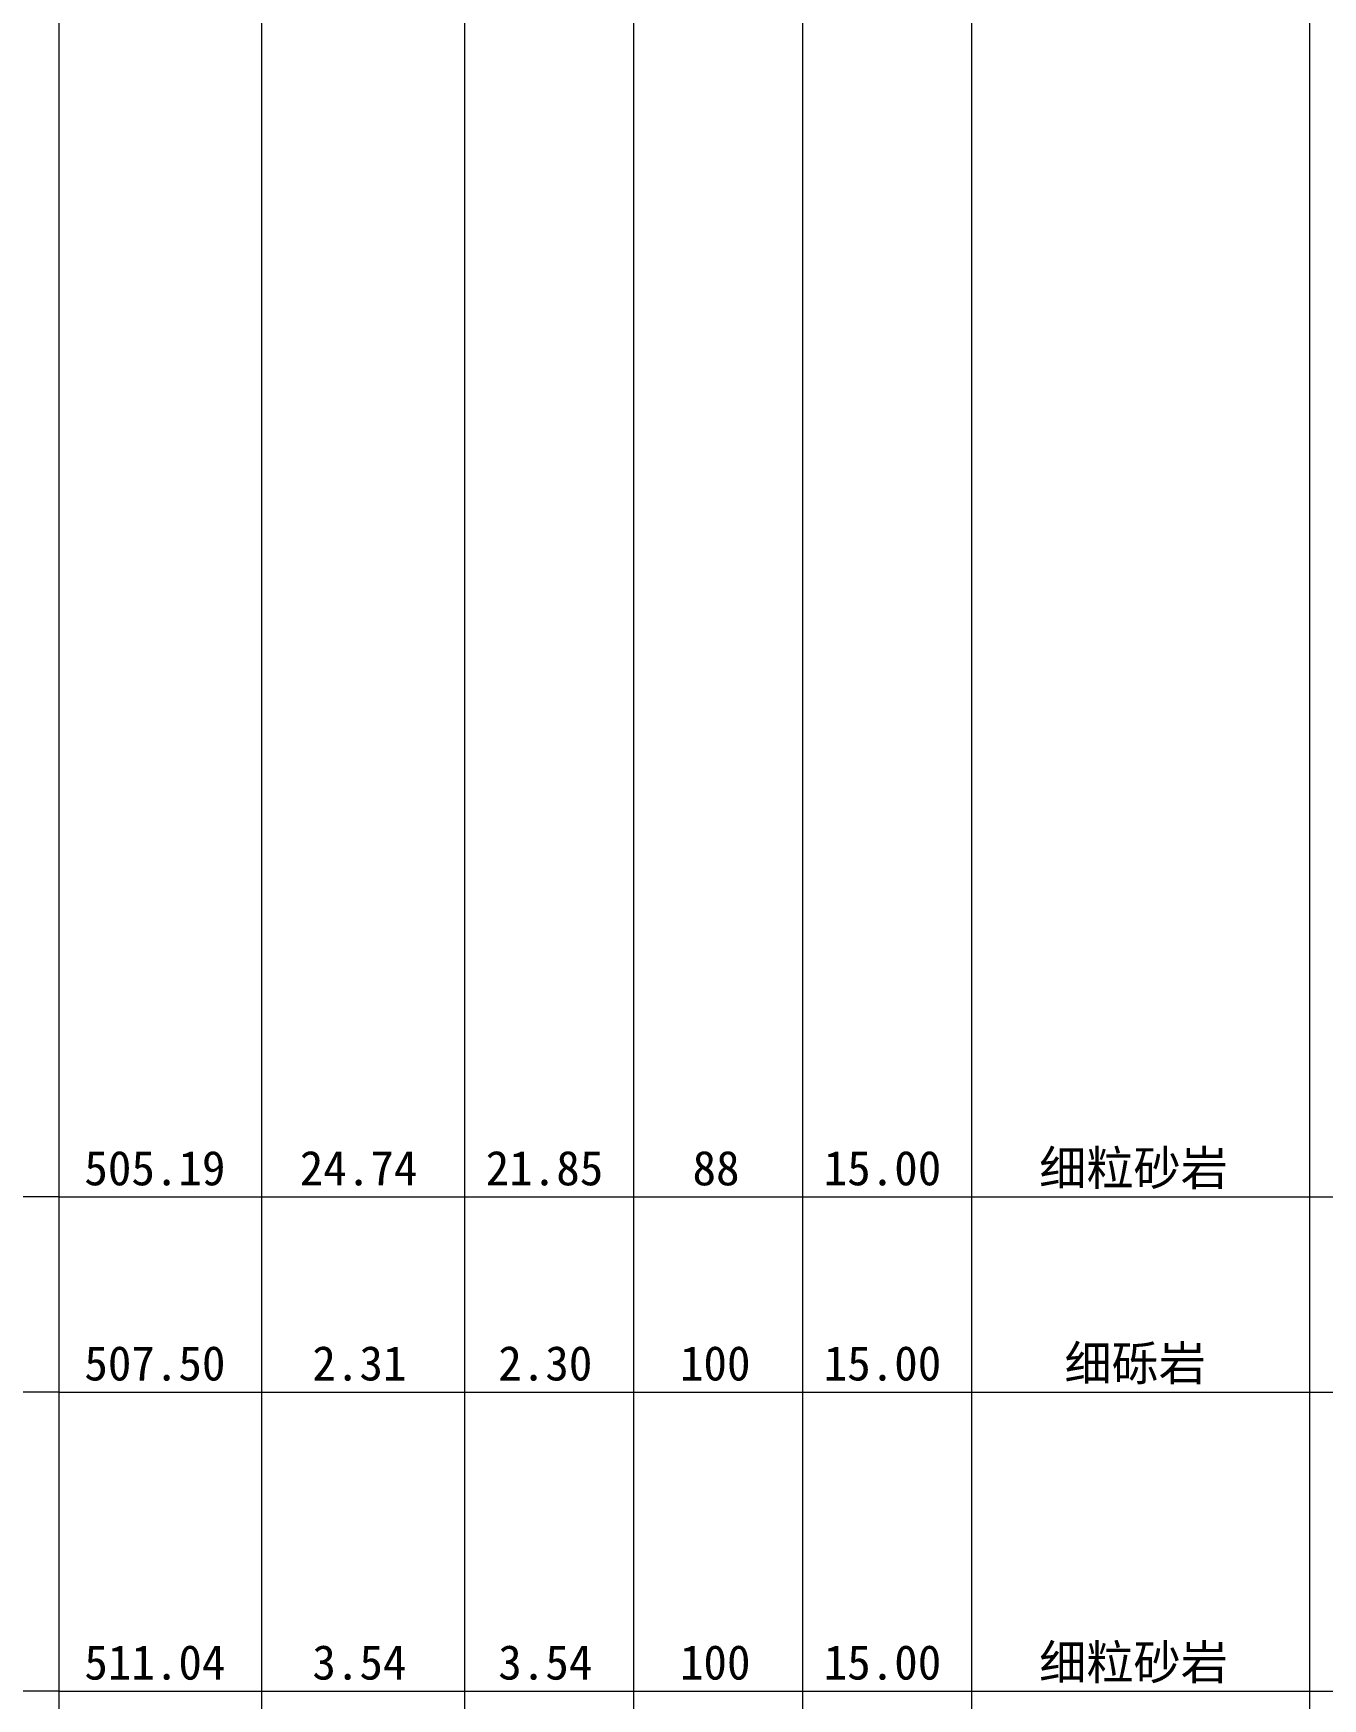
# Model space of a CAD drawing. Header units: inches. Extents: x -27 to 109, y -724 to 26.
# Drawn here: x 20.78 to 36.04, y -510.23 to -490.52 of the extents above; entities that cross this region are included whole.
import ezdxf

# ---------------------------------------------------------------- set-up
doc = ezdxf.new("R2010")
doc.units = ezdxf.units.IN
doc.header["$MEASUREMENT"] = 0
doc.layers.get('0').update_dxf_attribs({"lineweight": 0})
doc.styles.add('宋体', font='')
doc.styles.get('宋体').set_extended_font_data('宋体')

msp = doc.modelspace()

# ---------------------------------------------------------------- linework, layer by layer
at = {"linetype": 'Continuous', "lineweight": 15}
for p, q in [((21.082, 0.896), (21.082, -693.554)), ((23.482, 0.896), (23.482, -693.554)), ((25.882, 0.896), (25.882, -693.554)), ((27.882, 0.896), (27.882, -693.554)), ((29.882, 0.896), (29.882, -693.554)), ((31.882, 0.896), (31.882, -693.554)), ((35.882, 0.896), (35.882, -693.554)), ((21.082, -504.294), (20.082, -504.294)), ((21.082, -504.294), (23.482, -504.294)), ((23.482, -504.294), (25.882, -504.294)), ((25.882, -504.294), (27.882, -504.294)), ((27.882, -504.294), (29.882, -504.294)), ((29.882, -504.294), (31.882, -504.294)), ((31.882, -504.294), (35.882, -504.294)), ((35.882, -504.294), (65.882, -504.294)), ((21.082, -506.604), (20.082, -506.604)), ((21.082, -506.604), (23.482, -506.604)), ((23.482, -506.604), (25.882, -506.604)), ((25.882, -506.604), (27.882, -506.604)), ((27.882, -506.604), (29.882, -506.604)), ((29.882, -506.604), (31.882, -506.604)), ((31.882, -506.604), (35.882, -506.604)), ((35.882, -506.604), (65.882, -506.604)), ((21.082, -510.144), (20.082, -510.144)), ((21.082, -510.144), (23.482, -510.144)), ((23.482, -510.144), (25.882, -510.144)), ((25.882, -510.144), (27.882, -510.144)), ((27.882, -510.144), (29.882, -510.144)), ((29.882, -510.144), (31.882, -510.144)), ((31.882, -510.144), (35.882, -510.144)), ((35.882, -510.144), (65.882, -510.144))]:
    msp.add_line(p, q, dxfattribs=at)

# ---------------------------------------------------------------- texts
at = {"style": '宋体'}
for s, p in [('505.19', (21.384, -504.157)), ('24.74', (23.934, -504.157)), ('21.85', (26.134, -504.157)), ('88', (28.582, -504.157)), ('15.00', (30.134, -504.157)), ('细粒砂岩', (32.685, -504.157)), ('507.50', (21.384, -506.467)), ('2.31', (24.083, -506.467)), ('2.30', (26.283, -506.467)), ('100', (28.433, -506.467)), ('15.00', (30.134, -506.467)), ('细砾岩', (32.984, -506.467)), ('511.04', (21.384, -510.007)), ('3.54', (24.083, -510.007)), ('3.54', (26.283, -510.007)), ('100', (28.433, -510.007)), ('15.00', (30.134, -510.007)), ('细粒砂岩', (32.685, -510.007))]:
    msp.add_text(s, height=0.4092, dxfattribs=at).set_placement(p)

doc.saveas('drawing.dxf')
